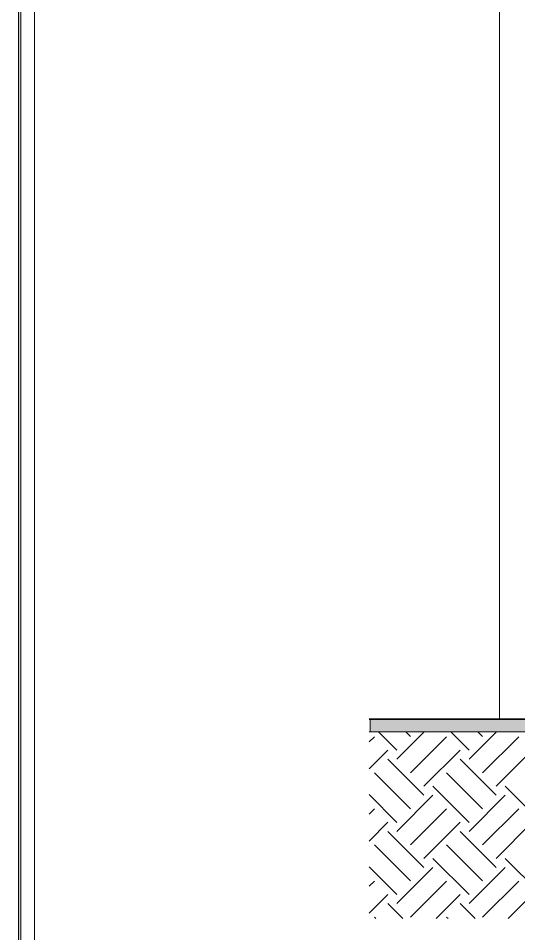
# Model space of a CAD drawing. Header units: metres. Extents: x -144 to 1000, y -717 to 29.
# Drawn here: x -24.19 to -16.41, y -663.02 to -648.78 of the extents above; entities that cross this region are included whole.
import ezdxf

# ---------------------------------------------------------------- set-up
doc = ezdxf.new("R2010")
doc.units = ezdxf.units.M
doc.layers.get('0').update_dxf_attribs({"color": 1})
for name, color, linetype, lineweight in [('A-DETL', 1, 'Continuous', 9), ('A-DETL-GENF', 1, 'Continuous', 9), ('A-DETL-THIN', 1, 'Continuous', 9), ('A-FLOR', 2, 'Continuous', 9), ('A-WALL', 4, 'Continuous', 9), ('G-ANNO-TTLB', 3, 'Continuous', 18), ('G-IMPT', 1, 'Continuous', 9)]:
    doc.layers.add(name, color=color, linetype=linetype, lineweight=lineweight)

# ---------------------------------------------------------------- blocks, each defined once
blk = doc.blocks.new('tarjeta de nathalie 00')
at = {"layer": 'G-IMPT', "lineweight": 9}
h = blk.add_hatch(color=3, dxfattribs=at)
h.paths.add_polyline_path([(-145.23888, -717.38489), (-145.21019, -717.38489), (-145.21019, -716.89355), (-145.21019, -716.79934), (-145.23888, -716.79934), (-145.23888, -716.89379)])
h.paths.add_polyline_path([(-145.20996, -716.7991), (-145.20996, -717.3851), (-145.2392, -717.3851), (-145.2392, -716.7991)])
h.paths.add_polyline_path([(-145.23902, -717.3868), (-145.20826, -717.3868), (-145.20826, -716.7974), (-145.2392, -716.7974), (-146.09866, -716.7974), (-146.09866, -717.3868)])
h.paths.add_polyline_path([(-145.20795, -716.79707), (-145.20795, -717.3871), (-146.09898, -717.3871), (-146.09898, -716.79707)])
at = {"layer": 'G-ANNO-TTLB'}
for p, q in [((-146.09898, -716.79707), (-146.09898, -717.3871)), ((-146.09898, -716.79707), (-146.09898, -717.38713)), ((-146.09866, -717.3868), (-146.09866, -716.7974)), ((-146.09696, -717.3851), (-146.09696, -716.7991))]:
    blk.add_line(p, q, dxfattribs=at)
blk = doc.blocks.new('WEWE')
at = {"layer": 'A-DETL-GENF'}
blk.add_hatch(color=256, dxfattribs=at).paths.add_polyline_path([(-18.716, -659.882), (24.402, -659.882), (24.402, -659.682), (-18.716, -659.682)])
at = {"layer": 'A-DETL', "color": 7}
blk.add_line((-18.716, -659.882), (-18.716, -659.682), dxfattribs=at)
at = {"layer": 'A-DETL-GENF', "color": 252, "true_color": 0x959595}
for p, q in [((-18.3, -660.166), (-18.584, -659.882)), ((-18.3, -660.306), (-17.876, -659.882)), ((-18.09, -659.955), (-18.163, -659.882)), ((-17.177, -660.166), (-17.462, -659.882)), ((-17.177, -660.306), (-16.753, -659.882)), ((-16.967, -659.955), (-17.04, -659.882)), ((-18.732, -660.037), (-18.651, -659.956)), ((-18.09, -660.517), (-17.528, -659.956)), ((-16.967, -660.517), (-16.406, -659.956)), ((-18.732, -660.458), (-18.44, -660.166)), ((-17.879, -660.727), (-17.318, -660.166)), ((-16.757, -660.727), (-16.195, -660.166)), ((-17.879, -660.868), (-18.44, -660.306)), ((-16.757, -660.868), (-17.318, -660.306)), ((-18.09, -661.078), (-18.651, -660.516)), ((-16.967, -661.078), (-17.528, -660.516)), ((-17.177, -661.289), (-17.739, -660.727)), ((-16.055, -661.289), (-16.616, -660.727)), ((-18.3, -661.289), (-18.732, -660.856)), ((-18.3, -661.429), (-17.739, -660.867)), ((-17.177, -661.429), (-16.616, -660.867)), ((-18.732, -661.16), (-18.651, -661.078)), ((-18.09, -661.64), (-17.528, -661.078)), ((-16.967, -661.64), (-16.406, -661.078)), ((-18.732, -661.58), (-18.44, -661.288)), ((-17.879, -661.85), (-17.318, -661.288)), ((-16.757, -661.85), (-16.195, -661.288)), ((-17.879, -661.99), (-18.44, -661.429)), ((-16.757, -661.99), (-17.318, -661.429)), ((-18.09, -662.2), (-18.651, -661.639)), ((-16.967, -662.2), (-17.528, -661.639)), ((-17.177, -662.411), (-17.739, -661.85)), ((-16.055, -662.411), (-16.616, -661.85)), ((-18.3, -662.411), (-18.732, -661.979)), ((-18.3, -662.551), (-17.739, -661.99)), ((-17.177, -662.551), (-16.616, -661.99)), ((-18.732, -662.282), (-18.651, -662.201)), ((-18.09, -662.762), (-17.528, -662.201)), ((-16.967, -662.762), (-16.406, -662.201)), ((-18.732, -662.703), (-18.44, -662.411)), ((-17.691, -662.784), (-17.318, -662.411)), ((-16.569, -662.784), (-16.195, -662.411)), ((-18.207, -662.784), (-18.44, -662.551)), ((-17.085, -662.784), (-17.318, -662.551)), ((-18.628, -662.784), (-18.651, -662.761)), ((-17.505, -662.784), (-17.528, -662.761))]:
    blk.add_line(p, q, dxfattribs=at)
at = {"layer": 'A-DETL-THIN'}
for p, q in [((-18.716, -659.682), (24.402, -659.682)), ((24.402, -659.882), (-18.732, -659.882)), ((24.402, -659.882), (-18.716, -659.882))]:
    blk.add_line(p, q, dxfattribs=at)
at = {"layer": 'A-FLOR', "lineweight": 35}
blk.add_line((24.402, -659.682), (-18.732, -659.682), dxfattribs=at)
at = {"layer": 'A-WALL'}
blk.add_line((-16.706, -648.582), (-16.706, -659.682), dxfattribs=at)

msp = doc.modelspace()

# ---------------------------------------------------------------- block references
at = {"xscale": 124.1004357506149, "yscale": 124.1004357506149, "zscale": 124.1004357506149}
msp.add_blockref('tarjeta de nathalie 00', (18106.759, 88355.704), dxfattribs=at)

# ---------------------------------------------------------------- next in the draw order: block references
at = {"color": 3}
msp.add_blockref('WEWE', (0, 0), dxfattribs=at)

doc.saveas('drawing.dxf')
